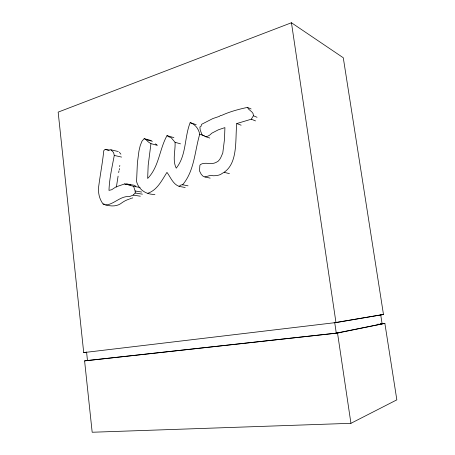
<?xml version="1.0" encoding="UTF-8"?>
<svg xmlns="http://www.w3.org/2000/svg" width="455" height="455" viewBox="0 0 455 455"><rect width="100%" height="100%" fill="white"/><g stroke="black" fill="none" stroke-linecap="round" stroke-linejoin="round"><path stroke-width="0.68" d="M154.927 194.416C146.402 194.683 138.826 189.951 136.563 181.568L137.393 162.901L138.963 150.969L140.203 145.697L141.926 141.266L144.19 138.644L145.941 139.56L148.33 141.977L150.952 143.643L148.176 165.404L147.659 178.457C159.057 166.883 159.358 149.314 167.008 135.613L168.811 136.858L171.006 137.524L175.067 142.296C175.528 150.861 172.235 160.177 176.244 168.168C186.578 155.297 184.292 137.41 190.173 122.634L196.185 124.676M118.084 176.125L116.383 187.13M119.301 169.897L119.426 168.566M128.93 199.262C125.819 200.16 123.1 201.838 120.507 203.789C115.28 207.116 108.591 206.092 103.103 204.011C98.877 198.477 97.728 191.384 98.957 184.554C100.47 173.355 102.642 161.991 103.774 150.645L105.15 149.405L108.097 150.042L110.957 149.82L113.579 152.51L114.268 155.428C112.123 166.968 109.393 178.57 108.984 190.383L111.68 189.729L115.979 186.903L124.647 183.922L125.478 184.298L126.9 183.985L128.668 185.02L133.605 186.351L135.141 190.986L135.254 193.017L142.426 194.16M118.943 170.881L118.681 172.65M119.619 166.564L119.841 165.438M190.173 122.634C195.36 124.323 198.71 129.044 199.717 134.259C194.683 151.191 194.524 170.75 182.631 184.781L181.033 184.957L179.06 186.351C172.917 184.121 170.631 177.285 166.968 172.382C161.844 180.26 157.35 190.054 147.852 193.267M247.435 107.397C248.76 110.701 253.833 111.515 253.418 115.769L251.291 119.199L236.771 123.555C234.996 139.219 238.63 164.591 222.364 173.315C219.754 175.437 216.478 175.698 213.264 175.767C210.25 174.68 207.713 176.5 204.915 176.961L203.146 176.284L201.292 174.413L199.523 170.989L199.853 165.466L200.302 164.613C205.188 161.536 210.932 165.114 215.949 162.475C220.118 160.968 221.067 156.577 222.779 153.011L224.503 139.213L224.912 127.605L218.309 129.829L211.928 133.127L209.567 135.215L207.179 136.494L205.211 136.591L202.014 134.703L200.206 129.993L199.881 126.939L200.888 126.632L201.639 124.3L212.855 118.556L219.475 116.338L220.374 115.479L221.534 115.451C229.781 111.646 238.619 109.285 247.435 107.397L251.092 108.972M105.645 205.023C114.177 204.42 120.473 195.661 129.527 196.583L133.156 195.098L135.254 193.017M87.474 360.434L84.596 360.9L92.177 432.25L350.936 423.309L396.84 399.848L384.867 323.363L380.642 323.846M129.499 199.017L131.103 198.38M291.45 22.75L335.978 322.595L383.474 314.468L343.28 57.757L291.45 22.75L58.16 112.118L83.714 352.597L336.7 322.47M131.66 198.209L132.786 197.868M335.636 333.208L335.955 333.14M384.128 323.516L336.279 333.105L334.738 322.686L382.729 314.593M84.596 360.9L337.53 333.066L384.867 323.363M334.095 322.777L334.408 322.726M83.714 352.597L86.592 352.17L87.462 360.508L338.253 332.918M85.887 352.312L86.575 352.21M380.653 314.809L383.474 314.468M377.155 324.307L378.566 324.148M379.976 323.988L381.392 323.829M103.103 204.011L104.451 204.181M133.156 195.098L140.345 196.207M135.141 190.986L141.659 192.044M133.605 186.351L140.134 187.471M124.647 183.922L127.94 184.497M129.26 184.724L130.579 184.952M125.478 184.298L126.797 184.531M126.9 183.985L134.134 185.248L135.886 186.271M179.06 186.351L185.179 187.505M182.631 184.781L188.046 185.833M204.915 176.961L210.159 178.127M114.268 155.428L121.582 157.077M105.15 149.405L109.172 150.343M110.957 149.82L118.294 151.538M224.349 172.382L229.434 173.628M150.952 143.643L157.339 145.35M145.941 139.56L152.368 141.312M144.19 138.644L151.27 140.584M175.067 142.296L180.521 143.848M167.008 135.613L173.895 137.637M205.211 136.591L209.789 138.047M199.717 134.259L204.329 135.738M236.771 123.555L241.122 125.193M251.291 119.199L255.534 120.911M253.418 115.769L257.041 117.271M155.377 143.877L156.935 144.866M119.381 152.306L120.894 154.2M380.704 314.837L382.098 323.744M337.53 333.066L350.936 423.309"/></g></svg>
